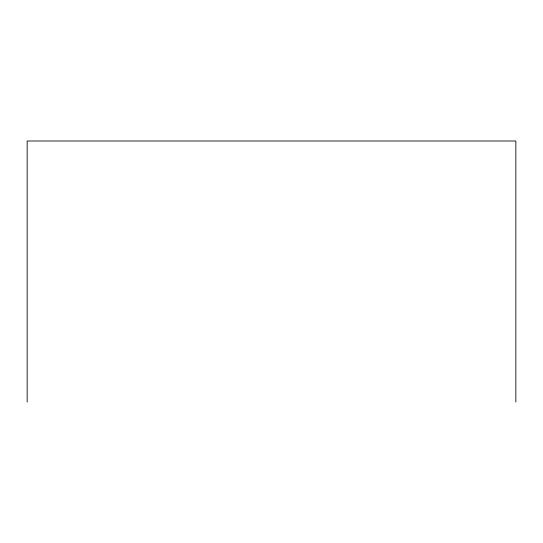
<?xml version="1.0" encoding="UTF-8"?>
<svg xmlns="http://www.w3.org/2000/svg" width="543" height="543" viewBox="0 0 543 543"><rect width="100%" height="100%" fill="white"/><g stroke="black" fill="none" stroke-linecap="round" stroke-linejoin="round"><path stroke-width="0.81" d="M515.85 402.003L515.85 140.997L27.15 140.997L27.15 402.003"/></g></svg>
